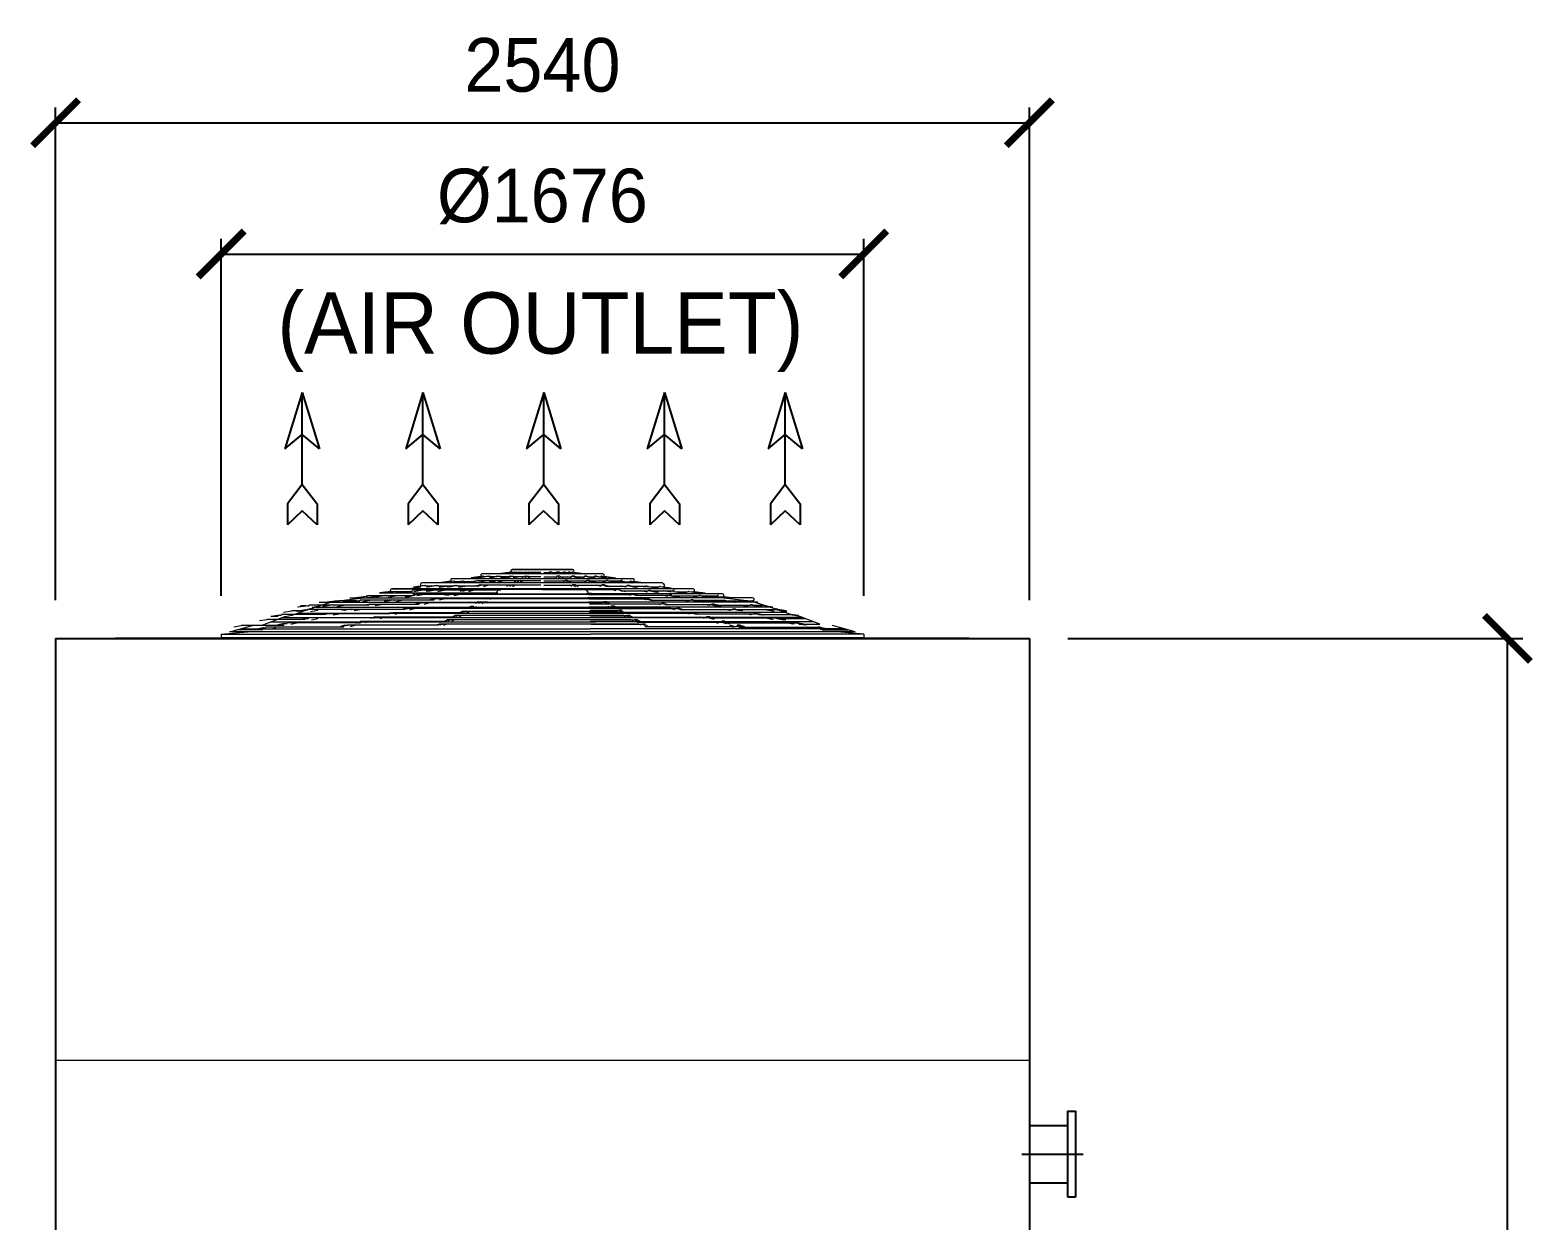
# Model space of a CAD drawing. Header units: millimetres. Extents: x 123960 to 162203, y 62385 to 83180.
# Drawn here: x 138809 to 142729, y 70321 to 73428 of the extents above; entities that cross this region are included whole.
import ezdxf
from ezdxf.enums import TextEntityAlignment as Align

# ---------------------------------------------------------------- set-up
doc = ezdxf.new("R2010")
doc.units = ezdxf.units.MM
doc.header["$LTSCALE"] = 30
doc.header["$MEASUREMENT"] = 0
doc.linetypes.add('CENTER', pattern=[2, 1.25, -0.25, 0.25, -0.25])
doc.layers.get('0').update_dxf_attribs({"linetype": 'CONTINUOUS'})
doc.layers.get('DEFPOINTS').update_dxf_attribs({"color": 143, "linetype": 'CONTINUOUS'})
for name, color, linetype in [('center', 1, 'CENTER'), ('냉각탑', 4, 'CONTINUOUS'), ('냉각탑_dim', 1, 'CONTINUOUS'), ('냉각탑_text', 3, 'CONTINUOUS')]:
    doc.layers.add(name, color=color, linetype=linetype)
doc.styles.add('HY울릉도L', font='')
doc.styles.add('돋움', font='')
doc.styles.get('HY울릉도L').set_extended_font_data('HY울릉도L')
doc.styles.get('돋움').set_extended_font_data('Dotum')
doc.dimstyles.new('성지DIM', dxfattribs={"dimtxt": 3.5, "dimasz": 3, "dimexe": 1, "dimexo": 2.5, "dimgap": 2, "dimtad": 1, "dimdec": 0, "dimzin": 3, "dimdsep": 46, "dimtxsty": 'HY울릉도L', "dimblk": 'ARCHTICK', "dimcen": -2, "dimclrd": 256, "dimclre": 256, "dimclrt": 7, "dimadec": 0, "dimazin": 0, "dimtfac": 1, "dimtdec": 0, "dimtofl": 0, "dimtmove": 0, "dimatfit": 3, "dimfxl": 0, "dimtolj": 1, "dimtzin": 0, "dimlwe": -1, "dimarcsym": 0})

# ---------------------------------------------------------------- blocks, each defined once
blk = doc.blocks.new('_ArchTick')
at = {"color": 0, "linetype": 'ByBlock', "const_width": 0.15}
blk.add_lwpolyline([(-0.5, -0.5), (0.5, 0.5)], dxfattribs=at)
blk = doc.blocks.new('*D36')
at = {"layer": 'DEFPOINTS', "color": 0, "transparency": 16777216}
for p in [(141415.4, 71840.8), (142662.5, 71840.8), (141370.4, 68260.8)]:
    blk.add_point(p, dxfattribs=at)
at = {"layer": '냉각탑_dim', "transparency": 16777216}
for p, q in [((141515.4, 71840.8), (142702.5, 71840.8)), ((141470.4, 68260.8), (142702.5, 68260.8))]:
    blk.add_line(p, q, dxfattribs=at)
at = {"layer": '냉각탑_dim', "lineweight": -2, "transparency": 16777216}
blk.add_line((142662.5, 68260.8), (142662.5, 71840.8), dxfattribs=at)
at = {"layer": '냉각탑_dim', "lineweight": -2, "transparency": 16777216, "xscale": 120, "yscale": 120, "zscale": 120}
for p, rotation in [((142662.5, 71840.8), 90), ((142662.5, 68260.8), 270)]:
    blk.add_blockref('_ArchTick', p, dxfattribs=dict(at, rotation=rotation))
at = {"layer": '냉각탑_dim', "color": 7, "transparency": 16777216, "insert": (142512.5, 70050.8), "char_height": 140, "attachment_point": 5, "rotation": 90, "style": 'HY울릉도L'}
blk.add_mtext('\\A1;3580', dxfattribs=at)
blk = doc.blocks.new('*D37')
at = {"layer": 'DEFPOINTS', "color": 0, "transparency": 16777216}
for p in [(141415.4, 73186.1), (138875.4, 71840.8), (141415.4, 71840.8)]:
    blk.add_point(p, dxfattribs=at)
at = {"layer": '냉각탑_dim', "transparency": 16777216}
for p, q in [((138875.4, 71940.8), (138875.4, 73226.1)), ((141415.4, 71940.8), (141415.4, 73226.1))]:
    blk.add_line(p, q, dxfattribs=at)
at = {"layer": '냉각탑_dim', "lineweight": -2, "transparency": 16777216}
blk.add_line((138875.4, 73186.1), (141415.4, 73186.1), dxfattribs=at)
at = {"layer": '냉각탑_dim', "lineweight": -2, "transparency": 16777216, "xscale": 120, "yscale": 120, "zscale": 120, "rotation": 180}
blk.add_blockref('_ArchTick', (138875.4, 73186.1), dxfattribs=at)
at = {"layer": '냉각탑_dim', "lineweight": -2, "transparency": 16777216, "xscale": 120, "yscale": 120, "zscale": 120}
blk.add_blockref('_ArchTick', (141415.4, 73186.1), dxfattribs=at)
at = {"layer": '냉각탑_dim', "color": 7, "transparency": 16777216, "insert": (140145.4, 73336.1), "char_height": 140, "attachment_point": 5, "style": 'HY울릉도L'}
blk.add_mtext('\\A1;2540', dxfattribs=at)
blk = doc.blocks.new('*D38')
at = {"layer": 'DEFPOINTS', "color": 0, "transparency": 16777216}
for p in [(140983.4, 72843.7), (139307.4, 71852.1), (140983.4, 71852.1)]:
    blk.add_point(p, dxfattribs=at)
at = {"layer": '냉각탑_dim', "transparency": 16777216}
for p, q in [((139307.4, 71952.1), (139307.4, 72883.7)), ((140983.4, 71952.1), (140983.4, 72883.7))]:
    blk.add_line(p, q, dxfattribs=at)
at = {"layer": '냉각탑_dim', "lineweight": -2, "transparency": 16777216}
blk.add_line((139307.4, 72843.7), (140983.4, 72843.7), dxfattribs=at)
at = {"layer": '냉각탑_dim', "lineweight": -2, "transparency": 16777216, "xscale": 120, "yscale": 120, "zscale": 120, "rotation": 180}
blk.add_blockref('_ArchTick', (139307.4, 72843.7), dxfattribs=at)
at = {"layer": '냉각탑_dim', "lineweight": -2, "transparency": 16777216, "xscale": 120, "yscale": 120, "zscale": 120}
blk.add_blockref('_ArchTick', (140983.4, 72843.7), dxfattribs=at)
at = {"layer": '냉각탑_dim', "color": 7, "transparency": 16777216, "insert": (140145.4, 72993.7), "char_height": 140, "attachment_point": 5, "style": 'HY울릉도L'}
blk.add_mtext('\\A1;Ø1676', dxfattribs=at)
blk = doc.blocks.new('화살표 IN OUT')
at = {"layer": '냉각탑_dim'}
for p, q in [((-163.5, 50), (-121.5, 0)), ((0, 0), (-163.5, 50)), ((-322.7, 43), (-383.9, 43)), ((-343.1, 0.5), (-383.9, 43)), ((-383.9, -43), (-343.1, 0.5)), ((-266.4, 0), (-322.7, 43)), ((-266.4, 0), (-322.7, -43)), ((-266.4, 0), (0, 0)), ((-163.5, -50), (-121.5, 0)), ((0, 0), (-163.5, -50)), ((-322.7, -43), (-383.9, -43))]:
    blk.add_line(p, q, dxfattribs=at)

msp = doc.modelspace()

# ---------------------------------------------------------------- linework, layer by layer
at = {"ltscale": 500}
for p, q in [((138875.4, 71840.8), (141415.4, 71840.8)), ((138875.4, 71840.8), (138875.4, 68260.8)), ((141258.8, 71840.8), (139032, 71840.8)), ((141415.4, 71840.8), (141415.4, 68260.8))]:
    msp.add_line(p, q, dxfattribs=at)
at = {"lineweight": 18, "ltscale": 500}
msp.add_line((138875.4, 70740.8), (141415.4, 70740.8), dxfattribs=at)
at = {"color": 3}
for p, q in [((141415.4, 70569.8), (141515.4, 70569.8)), ((141515.4, 70419.8), (141415.4, 70419.8)), ((141535.4, 70382.8), (141515.4, 70382.8))]:
    msp.add_line(p, q, dxfattribs=at)
msp.add_lwpolyline([(141515.4, 70382.8), (141515.4, 70607.3), (141535.4, 70607.3), (141535.4, 70382.8)], dxfattribs=at)
at = {"layer": 'center', "linetype": 'CENTER', "ltscale": 50}
msp.add_line((141555.4, 70494.8), (141395.4, 70494.8), dxfattribs=at)
at = {"layer": '냉각탑', "linetype": 'Continuous', "lineweight": 15}
for p, q in [((140302.6, 72009.6), (139988.2, 72009.6)), ((140063.9, 72014.1), (140031.7, 72009.6)), ((140065.7, 72014.1), (140034.5, 72009.6)), ((140067.7, 72014.1), (140036.6, 72009.6)), ((140072.9, 72014.1), (140044.9, 72009.6)), ((140076.8, 72014.1), (140048.9, 72009.6)), ((140085, 72014.1), (140062.2, 72009.6)), ((140063.9, 72014.1), (140064.1, 72013.9)), ((140224, 72020.6), (140066.8, 72020.6)), ((140066.8, 72020.6), (140224, 72020.6)), ((140090.6, 72014.1), (140067.8, 72009.6)), ((140101.3, 72014.1), (140085.1, 72009.6)), ((140108.1, 72014.1), (140091.9, 72009.6)), ((140096.3, 72012.7), (140092.7, 72012.7)), ((140093.4, 72011.9), (140093.3, 72012.7)), ((140107.9, 72009.6), (140110.3, 72010.2)), ((140118, 72012.7), (140109.6, 72012.7)), ((140110.3, 72010.2), (140110, 72012.7)), ((140120.5, 72014.1), (140112.2, 72009.6)), ((140128.1, 72014.1), (140119.8, 72009.6)), ((140120.5, 72014.1), (140128.1, 72014.1)), ((140128, 72009.6), (140129.3, 72010.2)), ((140141.5, 72012.7), (140128.9, 72012.7)), ((140129.3, 72010.2), (140129.1, 72012.7)), ((140149.3, 72012.7), (140161.9, 72012.7)), ((140161.6, 72010.2), (140161.7, 72012.7)), ((140162.8, 72009.6), (140161.6, 72010.2)), ((140162.7, 72014.1), (140171.1, 72009.6)), ((140170.3, 72014.1), (140162.7, 72014.1)), ((140170.3, 72014.1), (140178.6, 72009.6)), ((140172.9, 72012.7), (140181.2, 72012.7)), ((140180.5, 72010.2), (140180.8, 72012.7)), ((140182.9, 72009.6), (140180.5, 72010.2)), ((140182.8, 72014.1), (140198.9, 72009.6)), ((140189.6, 72014.1), (140205.7, 72009.6)), ((140194.5, 72012.7), (140198.1, 72012.7)), ((140197.4, 72011.9), (140197.5, 72012.7)), ((140200.3, 72014.1), (140223.1, 72009.6)), ((140205.8, 72014.1), (140228.6, 72009.6)), ((140214, 72014.1), (140242, 72009.6)), ((140218, 72014.1), (140245.9, 72009.6)), ((140223.1, 72014.1), (140254.3, 72009.6)), ((140225.1, 72014.1), (140256.3, 72009.6)), ((140226.9, 72014.1), (140226.7, 72013.9)), ((140226.9, 72014.1), (140259.2, 72009.6)), ((140260.1, 71970.5), (139752.5, 71970.5)), ((139752.5, 71970.5), (140030.7, 71970.5)), ((139828.4, 71974.7), (139798.5, 71970.5)), ((139838.2, 71978.7), (139809.3, 71974.5)), ((139840.2, 71978.7), (139811.3, 71974.5)), ((140459.8, 71985.5), (139831.1, 71985.5)), ((139838.2, 71978.7), (139840.2, 71978.7)), ((139863, 71967.6), (139842.3, 71963.4)), ((139862.4, 71977.6), (139842.8, 71977.6)), ((139868.9, 71978.7), (139843, 71974.5)), ((139872.8, 71978.7), (139846.9, 71974.5)), ((139868.5, 71967.6), (139847.9, 71963.4)), ((139868.9, 71978.7), (139872.8, 71978.7)), ((139913.1, 71977.6), (139875.2, 71977.6)), ((139906.9, 71989.8), (139876.2, 71985.5)), ((139876.3, 71974.5), (139895.5, 71977.6)), ((139914, 71989.8), (139884.4, 71985.5)), ((139916, 71989.8), (139886.4, 71985.5)), ((139918.5, 71978.7), (139897.3, 71974.5)), ((139924, 71978.7), (139902.9, 71974.5)), ((140381.2, 71996.5), (139909.7, 71996.5)), ((139936.9, 71989.8), (139910.3, 71985.5)), ((139914, 71989.8), (139916, 71989.8)), ((139940.8, 71989.8), (139914.2, 71985.5)), ((139929.7, 71988.7), (139918.7, 71988.7)), ((139979.7, 71977.6), (139925.9, 71977.6)), ((139926.9, 71974.5), (139942.6, 71977.6)), ((139944.3, 71967.6), (139929.7, 71963.4)), ((139951.1, 71967.6), (139936.5, 71963.4)), ((139936.9, 71989.8), (139940.8, 71989.8)), ((139943.1, 71985.5), (139962.3, 71988.7)), ((139968.1, 71988.7), (139943.2, 71988.7)), ((139944.3, 71967.6), (139951.1, 71967.6)), ((139974, 71989.8), (139952.3, 71985.5)), ((139985.4, 72001), (139953.9, 71996.5)), ((139979.5, 71991.8), (139957.8, 71987.5)), ((139989.8, 72003), (139959.4, 71998.5)), ((139991.8, 72003), (139961.5, 71998.5)), ((139983.5, 71980.7), (139968.5, 71976.5)), ((139974, 71991.8), (139979.5, 71991.8)), ((139990.3, 71980.7), (139975.3, 71976.5)), ((140004.9, 72003), (139977.6, 71998.5)), ((139981.4, 71987.5), (139997, 71990.7)), ((140018.6, 71990.7), (139981.5, 71990.7)), ((140008.8, 72003), (139981.6, 71998.5)), ((139983.5, 71980.7), (139990.3, 71980.7)), ((139985.4, 72003), (139986.1, 72002.4)), ((139989.8, 72003), (139991.8, 72003)), ((140057.6, 71979.6), (139991.7, 71979.6)), ((139992.3, 71976.5), (140003.4, 71979.6)), ((139997, 72001.7), (139994.7, 72001.7)), ((140004.9, 72003), (140008.8, 72003)), ((140029.5, 72003), (140007.2, 71998.5)), ((140022.7, 71991.8), (140007.4, 71987.5)), ((140023.1, 72001.7), (140011.3, 72001.7)), ((140035, 72003), (140012.8, 71998.5)), ((140029.5, 71991.8), (140014.2, 71987.5)), ((140022.7, 71991.8), (140029.5, 71991.8)), ((140029.5, 72003), (140035, 72003)), ((140030.8, 71987.5), (140041.9, 71990.7)), ((140077.7, 71990.7), (140031, 71990.7)), ((140035.8, 71998.5), (140051.5, 72001.7)), ((140057.5, 72001.7), (140037.1, 72001.7)), ((140145.4, 71968.7), (140037.9, 71968.7)), ((140062, 72003), (140046.3, 71998.5)), ((140059.6, 71980.7), (140051.8, 71976.5)), ((140068.8, 72003), (140053.1, 71998.5)), ((140067.2, 71980.7), (140059.4, 71976.5)), ((140059.6, 71980.7), (140067.2, 71980.7)), ((140062, 72003), (140068.8, 72003)), ((140141.5, 71979.6), (140067.9, 71979.6)), ((140068.2, 71976.5), (140073.9, 71979.6)), ((140069.4, 71998.5), (140080.5, 72001.7)), ((140097.8, 72001.7), (140070.3, 72001.7)), ((140079.9, 71991.8), (140071.9, 71987.5)), ((140087.5, 71991.8), (140079.5, 71987.5)), ((140079.9, 71991.8), (140087.5, 71991.8)), ((140088.1, 71987.5), (140093.9, 71990.7)), ((140141.5, 71990.7), (140088.2, 71990.7)), ((140100.2, 72003), (140092.1, 71998.5)), ((140107.8, 72003), (140099.6, 71998.5)), ((140100.2, 72003), (140107.8, 72003)), ((140108.1, 71998.5), (140113.8, 72001.7)), ((140141.5, 72001.7), (140108.5, 72001.7)), ((140145.4, 71968.7), (140252.9, 71968.7)), ((140149.3, 72001.7), (140182.3, 72001.7)), ((140149.3, 71990.7), (140202.6, 71990.7)), ((140149.3, 71979.6), (140223, 71979.6)), ((140182.7, 71998.5), (140177, 72001.7)), ((140183, 72003), (140191.2, 71998.5)), ((140190.6, 72003), (140183, 72003)), ((140190.6, 72003), (140198.8, 71998.5)), ((140193, 72001.7), (140220.6, 72001.7)), ((140202.7, 71987.5), (140196.9, 71990.7)), ((140203.4, 71991.8), (140211.3, 71987.5)), ((140210.9, 71991.8), (140203.4, 71991.8)), ((140221.4, 71998.5), (140210.4, 72001.7)), ((140210.9, 71991.8), (140218.9, 71987.5)), ((140213.1, 71990.7), (140259.9, 71990.7)), ((140222.6, 71976.5), (140216.9, 71979.6)), ((140222, 72003), (140237.7, 71998.5)), ((140228.8, 72003), (140222, 72003)), ((140223.7, 71980.7), (140231.4, 71976.5)), ((140231.3, 71980.7), (140223.7, 71980.7)), ((140228.8, 72003), (140244.5, 71998.5)), ((140231.3, 71980.7), (140239, 71976.5)), ((140233.2, 71979.6), (140299.2, 71979.6)), ((140233.4, 72001.7), (140253.7, 72001.7)), ((140255, 71998.5), (140239.3, 72001.7)), ((140260, 71987.5), (140248.9, 71990.7)), ((140254.3, 71968.6), (140338.5, 71968.6)), ((140255.8, 72003), (140278, 71998.5)), ((140261.3, 72003), (140255.8, 72003)), ((140538.3, 71970.5), (140260.1, 71970.5)), ((140261.3, 72003), (140283.6, 71998.5)), ((140261.3, 71991.8), (140276.6, 71987.5)), ((140268.1, 71991.8), (140261.3, 71991.8)), ((140267.8, 72001.7), (140279.5, 72001.7)), ((140268.1, 71991.8), (140283.4, 71987.5)), ((140272.2, 71990.7), (140309.3, 71990.7)), ((140282, 72003), (140309.3, 71998.5)), ((140286, 72003), (140282, 72003)), ((140286, 72003), (140313.2, 71998.5)), ((140298.5, 71976.5), (140287.4, 71979.6)), ((140293.8, 72001.7), (140296.2, 72001.7)), ((140309.5, 71987.5), (140293.8, 71990.7)), ((140299, 72003), (140329.3, 71998.5)), ((140301, 72003), (140299, 72003)), ((140300.5, 71980.7), (140315.5, 71976.5)), ((140307.3, 71980.7), (140300.5, 71980.7)), ((140301, 72003), (140331.4, 71998.5)), ((140305.4, 72003), (140304.8, 72002.4)), ((140305.4, 72003), (140336.9, 71998.5)), ((140307.3, 71980.7), (140322.3, 71976.5)), ((140311.1, 71977.6), (140364.9, 71977.6)), ((140311.3, 71991.8), (140333, 71987.5)), ((140316.9, 71991.8), (140311.3, 71991.8)), ((140316.9, 71991.8), (140338.5, 71987.5)), ((140322.7, 71990.7), (140347.6, 71990.7)), ((140337, 71965.4), (140325.9, 71968.6)), ((140347.8, 71987.5), (140328.6, 71990.7)), ((140339.8, 71969.6), (140354.3, 71965.4)), ((140346.6, 71969.6), (140339.8, 71969.6)), ((140346.6, 71967.6), (140361.1, 71963.4)), ((140363.9, 71974.5), (140348.3, 71977.6)), ((140353.9, 71991.8), (140350, 71991.8)), ((140350, 71989.8), (140376.6, 71985.5)), ((140353.9, 71989.8), (140380.5, 71985.5)), ((140361.1, 71988.7), (140372.1, 71988.7)), ((140366.8, 71978.7), (140388, 71974.5)), ((140372.4, 71978.7), (140393.5, 71974.5)), ((140374.8, 71989.8), (140404.4, 71985.5)), ((140376.8, 71989.8), (140374.8, 71989.8)), ((140376.8, 71989.8), (140406.5, 71985.5)), ((140377.7, 71977.6), (140415.7, 71977.6)), ((140383.9, 71989.8), (140414.6, 71985.5)), ((140414.5, 71974.5), (140395.3, 71977.6)), ((140418, 71976.7), (140443.9, 71972.5)), ((140421.9, 71976.7), (140418, 71976.7)), ((140421.9, 71976.7), (140447.8, 71972.5)), ((140428.5, 71975.6), (140448, 71975.6)), ((140450.6, 71976.7), (140479.5, 71972.5)), ((140452.6, 71976.7), (140450.6, 71976.7)), ((140452.6, 71976.7), (140481.5, 71972.5)), ((140462.4, 71974.7), (140492.3, 71970.5)), ((139532.9, 71916.5), (139593.4, 71935.4)), ((139563.3, 71935.4), (140306.7, 71935.4)), ((139595.1, 71928.2), (139571.7, 71924.3)), ((139599, 71928.2), (139575.7, 71924.3)), ((139610.8, 71939.3), (139584, 71935.4)), ((139612.8, 71939.3), (139586.1, 71935.4)), ((139597.4, 71937.3), (139695.3, 71948.4)), ((139610.8, 71939.3), (139612.8, 71939.3)), ((139660.4, 71938.5), (139615.1, 71938.5)), ((139620.8, 71935.4), (139642.2, 71938.5)), ((139665, 71939.3), (139641, 71935.4)), ((139643, 71946.4), (140277, 71946.4)), ((139669, 71939.3), (139645, 71935.4)), ((139686.6, 71950.4), (139659.1, 71946.4)), ((139688.6, 71950.4), (139661.1, 71946.4)), ((139665, 71939.3), (139669, 71939.3)), ((139748.2, 71940.5), (139671, 71940.5)), ((139676.1, 71937.4), (139695.3, 71940.5)), ((139696.6, 71930.2), (139677.5, 71926.3)), ((139702.1, 71930.2), (139683, 71926.3)), ((139686.6, 71952.4), (139688.6, 71952.4)), ((139727.7, 71951.6), (139691, 71951.6)), ((139695.3, 71948.4), (139716.7, 71951.6)), ((139824.3, 71929.5), (139703.6, 71929.5)), ((139733, 71952.4), (139708.4, 71948.4)), ((139708.9, 71926.3), (139724.6, 71929.5)), ((139736.9, 71952.4), (139712.3, 71948.4)), ((139749.9, 71963.6), (139720.7, 71959.4)), ((139720.7, 71959.4), (140029.3, 71959.4)), ((139752, 71941.3), (139732.4, 71937.4)), ((139733, 71952.4), (139736.9, 71952.4)), ((139762.4, 71963.6), (139734.2, 71959.4)), ((139764.4, 71963.6), (139736.2, 71959.4)), ((139757.6, 71941.3), (139738, 71937.4)), ((139803.2, 71951.6), (139739, 71951.6)), ((139742.9, 71948.4), (139762.1, 71951.6)), ((139755.8, 71962.6), (139752.5, 71962.6)), ((139863.1, 71940.5), (139759.2, 71940.5)), ((139762.4, 71963.6), (139764.4, 71963.6)), ((139763.4, 71937.4), (139779.1, 71940.5)), ((139795, 71962.6), (139766.9, 71962.6)), ((139769.7, 71959.4), (139791.1, 71962.6)), ((139800.9, 71963.6), (139775.7, 71959.4)), ((139804.9, 71963.6), (139779.6, 71959.4)), ((139807.5, 71952.4), (139787.4, 71948.4)), ((139813, 71952.4), (139792.9, 71948.4)), ((139800.9, 71963.6), (139804.9, 71963.6)), ((139858.2, 71966.6), (139807.1, 71966.6)), ((139809.6, 71963.4), (139828.8, 71966.6)), ((139826.6, 71934.2), (139813.1, 71930.3)), ((139902, 71955.6), (139814.8, 71955.6)), ((139817.9, 71952.4), (139833.6, 71955.6)), ((139833.4, 71934.2), (139819.9, 71930.3)), ((139826.6, 71934.2), (139833.4, 71934.2)), ((140300.3, 71933.5), (139834.5, 71933.5)), ((139838.2, 71930.3), (139849.3, 71933.5)), ((139865.8, 71945.3), (139851.9, 71941.4)), ((139872.6, 71945.3), (139858.7, 71941.4)), ((139865.8, 71945.3), (139872.6, 71945.3)), ((139940.9, 71966.6), (139870.4, 71966.6)), ((139872.4, 71963.4), (139888.1, 71966.6)), ((140280.3, 71944.5), (139873.8, 71944.5)), ((139876.7, 71941.4), (139887.8, 71944.5)), ((139905, 71956.4), (139890.8, 71952.4)), ((139911.8, 71956.4), (139897.6, 71952.4)), ((139905, 71956.4), (139911.8, 71956.4)), ((140270.2, 71955.6), (139913.1, 71955.6)), ((139915.3, 71952.4), (139926.4, 71955.6)), ((140036.5, 71966.6), (139952.4, 71966.6)), ((139953.8, 71963.4), (139964.9, 71966.6)), ((139977.6, 71936), (139971, 71932.3)), ((139977.6, 71936), (139985.2, 71936)), ((139985.2, 71936), (139978.6, 71932.3)), ((140004, 71935.5), (139986.5, 71935.5)), ((139988.4, 71932.3), (139994.2, 71935.5)), ((139997.6, 71947), (139990.9, 71943.4)), ((139997.6, 71947), (140005.2, 71947)), ((140005.2, 71947), (139998.5, 71943.4)), ((140008.4, 71943.4), (140014.1, 71946.5)), ((140017.5, 71958), (140010.9, 71954.4)), ((140017.5, 71958), (140025, 71958)), ((140027.7, 71959.4), (140018.5, 71954.4)), ((140266, 71956.7), (140022.7, 71956.7)), ((140022.7, 71956.7), (140266, 71956.7)), ((140614.9, 71957.4), (140259.6, 71957.4)), ((140693.5, 71946.4), (140264.2, 71946.4)), ((140706.8, 71935.4), (140265.1, 71935.4)), ((140265.8, 71958), (140272.3, 71954.4)), ((140273.3, 71958), (140265.8, 71958)), ((140265.9, 71955.6), (140377.8, 71955.6)), ((140266.9, 71944.5), (140417.1, 71944.5)), ((140267.8, 71931.5), (140456.3, 71931.5)), ((140273.3, 71958), (140279.9, 71954.4)), ((140282.4, 71943.4), (140276.7, 71946.5)), ((140285.7, 71947), (140292.3, 71943.4)), ((140293.2, 71947), (140285.7, 71947)), ((140286.8, 71935.5), (140304.3, 71935.5)), ((140293.2, 71947), (140299.9, 71943.4)), ((140302.4, 71932.3), (140296.7, 71935.5)), ((140305.6, 71936), (140312.2, 71932.3)), ((140313.2, 71936), (140305.6, 71936)), ((140313.2, 71936), (140319.8, 71932.3)), ((140350, 71964.6), (140420.5, 71964.6)), ((140375.5, 71952.4), (140364.5, 71955.6)), ((140379, 71956.4), (140393.2, 71952.4)), ((140385.8, 71956.4), (140379, 71956.4)), ((140385.8, 71956.4), (140400, 71952.4)), ((140388.8, 71953.6), (140476, 71953.6)), ((140418.4, 71961.4), (140402.7, 71964.6)), ((140414.1, 71941.4), (140403, 71944.5)), ((140418.2, 71943.3), (140432.1, 71939.4)), ((140425, 71943.3), (140418.2, 71943.3)), ((140422.3, 71965.6), (140442.9, 71961.4)), ((140425, 71943.3), (140438.9, 71939.4)), ((140427.7, 71940.5), (140531.6, 71940.5)), ((140427.8, 71965.6), (140448.5, 71961.4)), ((140432.7, 71964.6), (140483.7, 71964.6)), ((140452.6, 71928.3), (140441.5, 71931.5)), ((140472.9, 71950.4), (140457.2, 71953.6)), ((140457.4, 71932.2), (140470.9, 71928.3)), ((140464.2, 71932.2), (140457.4, 71932.2)), ((140481.2, 71961.4), (140462, 71964.6)), ((140464.2, 71932.2), (140477.7, 71928.3)), ((140464.6, 71929.5), (140585.2, 71929.5)), ((140477.8, 71952.4), (140497.9, 71948.4)), ((140483.3, 71952.4), (140503.4, 71948.4)), ((140489.9, 71965.6), (140485.9, 71965.6)), ((140485.9, 71963.6), (140511.2, 71959.4)), ((140487.6, 71951.6), (140551.8, 71951.6)), ((140489.9, 71963.6), (140515.1, 71959.4)), ((140495.8, 71962.6), (140523.9, 71962.6)), ((140521.1, 71959.4), (140499.7, 71962.6)), ((140527.4, 71937.4), (140511.7, 71940.5)), ((140527.4, 71937.4), (140511.7, 71940.5)), ((140528.4, 71963.6), (140526.4, 71963.6)), ((140526.4, 71963.6), (140554.6, 71959.4)), ((140528.4, 71963.6), (140526.4, 71963.6)), ((140526.4, 71963.6), (140554.6, 71959.4)), ((140528.4, 71963.6), (140556.6, 71959.4)), ((140528.4, 71963.6), (140556.6, 71959.4)), ((140548, 71948.4), (140528.8, 71951.6)), ((140548, 71948.4), (140528.8, 71951.6)), ((140533.2, 71941.3), (140552.8, 71937.4)), ((140533.2, 71941.3), (140552.8, 71937.4)), ((140535, 71962.6), (140538.3, 71962.6)), ((140535, 71962.6), (140538.3, 71962.6)), ((140538.8, 71941.3), (140558.4, 71937.4)), ((140538.8, 71941.3), (140558.4, 71937.4)), ((140540.6, 71938.5), (140617.8, 71938.5)), ((140540.9, 71963.6), (140570.1, 71959.4)), ((140540.9, 71963.6), (140570.1, 71959.4)), ((140542.6, 71940.5), (140619.8, 71940.5)), ((140553.9, 71952.4), (140578.5, 71948.4)), ((140557.8, 71952.4), (140553.9, 71952.4)), ((140553.9, 71952.4), (140578.5, 71948.4)), ((140557.8, 71952.4), (140553.9, 71952.4)), ((140555.8, 71952.4), (140580.5, 71948.4)), ((140557.8, 71952.4), (140582.5, 71948.4)), ((140561.1, 71949.6), (140597.8, 71949.6)), ((140563.1, 71951.6), (140599.8, 71951.6)), ((140579.9, 71926.3), (140564.2, 71929.5)), ((140581.9, 71926.3), (140566.2, 71929.5)), ((140593.6, 71946.4), (140572.1, 71949.6)), ((140595.6, 71948.4), (140574.1, 71951.6)), ((140586.7, 71928.2), (140605.8, 71924.3)), ((140588.7, 71930.2), (140607.8, 71926.3)), ((140592.3, 71928.2), (140611.4, 71924.3)), ((140612.7, 71935.4), (140593.5, 71938.5)), ((140594.3, 71930.2), (140613.4, 71926.3)), ((140614.7, 71937.4), (140595.5, 71940.5)), ((140693.4, 71937.3), (140595.6, 71948.4)), ((140602.2, 71950.4), (140600.2, 71950.4)), ((140600.2, 71950.4), (140627.7, 71946.4)), ((140604.2, 71952.4), (140602.2, 71952.4)), ((140602.2, 71950.4), (140629.7, 71946.4)), ((140602.2, 71950.4), (140629.7, 71946.4)), ((140604.2, 71950.4), (140631.7, 71946.4)), ((140608.1, 71949.6), (140614.9, 71949.6)), ((140617.4, 71950.4), (140645.8, 71946.4)), ((140619.8, 71939.3), (140643.9, 71935.4)), ((140623.8, 71939.3), (140619.8, 71939.3)), ((140621.8, 71939.3), (140645.9, 71935.4)), ((140625.8, 71939.3), (140621.8, 71939.3)), ((140623.8, 71939.3), (140647.8, 71935.4)), ((140625.8, 71939.3), (140649.8, 71935.4)), ((140628.4, 71938.5), (140673.7, 71938.5)), ((140630.4, 71938.5), (140675.7, 71938.5)), ((140668, 71935.4), (140646.6, 71938.5)), ((140670, 71935.4), (140648.6, 71938.5)), ((140678, 71939.3), (140676, 71939.3)), ((140676, 71939.3), (140702.8, 71935.4)), ((140678, 71939.3), (140704.8, 71935.4)), ((140680, 71939.3), (140678, 71939.3)), ((140678, 71939.3), (140704.8, 71935.4)), ((140680, 71939.3), (140706.8, 71935.4)), ((140683.2, 71938.5), (140693.5, 71938.5)), ((140687.8, 71928.2), (140711.2, 71924.3)), ((140691.7, 71928.2), (140715.1, 71924.3)), ((140691.8, 71928.2), (140715.2, 71924.3)), ((140695.7, 71928.2), (140719.1, 71924.3)), ((140695.8, 71939.3), (140695.8, 71939.3)), ((140758, 71916.5), (140697.4, 71935.4)), ((139407.2, 71887.2), (139426.4, 71890.4)), ((139411.9, 71874.4), (139473.9, 71898.3)), ((139526.4, 71890.4), (139426.4, 71890.4)), ((139459.3, 71901.9), (139437.1, 71898.3)), ((139456.5, 71898.4), (139438.2, 71898.4)), ((139463.2, 71901.9), (139441, 71898.3)), ((139459.3, 71901.9), (139463.2, 71901.9)), ((139581.3, 71903.4), (139464.8, 71903.4)), ((139466.1, 71895.3), (140578.4, 71895.3)), ((139470, 71909.3), (139491.4, 71912.5)), ((139473.9, 71898.3), (139493.1, 71901.4)), ((139523.8, 71912.5), (139491.4, 71912.5)), ((139493.1, 71901.4), (139532.9, 71916.5)), ((139527.2, 71915), (139504.4, 71911.3)), ((139506, 71906.3), (140548.3, 71906.3)), ((139533, 71926.2), (139506.9, 71922.3)), ((139531.1, 71915), (139508.3, 71911.3)), ((139535.1, 71926.2), (139509, 71922.3)), ((139528.2, 71892.8), (139510.6, 71889.2)), ((139528.6, 71925.5), (139514.7, 71925.5)), ((139533.8, 71892.8), (139516.1, 71889.2)), ((139527.2, 71915), (139531.1, 71915)), ((139636.3, 71916.5), (139532.9, 71916.5)), ((139533, 71926.2), (139535.1, 71926.2)), ((139705.7, 71894.4), (139534.9, 71894.4)), ((139591.1, 71927.5), (139537.2, 71927.5)), ((139540.7, 71911.3), (139559.9, 71914.5)), ((139543.5, 71889.2), (139559.2, 71892.4)), ((139544.4, 71922.3), (139565.8, 71925.5)), ((139544.4, 71922.3), (140330.3, 71922.3)), ((139583.6, 71905.9), (139565.5, 71902.3)), ((139589.2, 71905.9), (139571.1, 71902.3)), ((139746.5, 71905.4), (139592.5, 71905.4)), ((139600, 71902.3), (139615.6, 71905.4)), ((139693.3, 71927.5), (139602.9, 71927.5)), ((139609.4, 71924.3), (139628.6, 71927.5)), ((139641.1, 71917), (139622.5, 71913.3)), ((139646.6, 71917), (139628, 71913.3)), ((139785.4, 71916.5), (139648.1, 71916.5)), ((139654.5, 71913.3), (139670.1, 71916.5)), ((139709, 71896.8), (139696.5, 71893.2)), ((139715.8, 71896.8), (139703.3, 71893.2)), ((139709, 71896.8), (139715.8, 71896.8)), ((139916.8, 71896.4), (139716.6, 71896.4)), ((139722.6, 71893.2), (139733.7, 71896.4)), ((139748.2, 71907.9), (139735.3, 71904.3)), ((139755, 71907.9), (139742.2, 71904.3)), ((139748.2, 71907.9), (139755, 71907.9)), ((139936.9, 71907.4), (139755.9, 71907.4)), ((139761.2, 71904.3), (139772.2, 71907.4)), ((139787.4, 71919), (139774.2, 71915.3)), ((139794.2, 71919), (139781, 71915.3)), ((139787.4, 71919), (139794.2, 71919)), ((140480, 71918.5), (139792.2, 71918.5)), ((139799.7, 71915.3), (139810.8, 71918.5)), ((139897.2, 71889.6), (139890.9, 71886.2)), ((140376.4, 71889.4), (139896.7, 71889.4)), ((139897.2, 71889.6), (139904.8, 71889.6)), ((139904.8, 71889.6), (139898.5, 71886.2)), ((139908.7, 71886.2), (139914.4, 71889.4)), ((139917.5, 71900.8), (139911, 71897.2)), ((140356.5, 71900.4), (139916.8, 71900.4)), ((139917.5, 71900.8), (139925, 71900.8)), ((139925, 71900.8), (139918.6, 71897.2)), ((139928.6, 71897.2), (139934.3, 71900.4)), ((139937.7, 71911.9), (139931.1, 71908.3)), ((140340.2, 71911.4), (139936.9, 71911.4)), ((139937.7, 71911.9), (139945.3, 71911.9)), ((139945.3, 71911.9), (139938.7, 71908.3)), ((139948.5, 71908.3), (139954.3, 71911.4)), ((139957.7, 71922.9), (139951.1, 71919.3)), ((139957.7, 71924.9), (139965.3, 71924.9)), ((139965.3, 71924.9), (139958.6, 71921.3)), ((139968.5, 71921.3), (139974.2, 71924.5)), ((140746.4, 71922.3), (140266.1, 71922.3)), ((140779.6, 71908.3), (140267.1, 71908.3)), ((140824.7, 71895.3), (140268, 71895.3)), ((140268.8, 71918.5), (140495.6, 71918.5)), ((140269.8, 71913.4), (140345, 71913.4)), ((140270.7, 71900.4), (140365.3, 71900.4)), ((140271.7, 71889.4), (140385.7, 71889.4)), ((140322.3, 71921.3), (140316.6, 71924.5)), ((140325.5, 71924.9), (140332.2, 71921.3)), ((140333.1, 71924.9), (140325.5, 71924.9)), ((140333.1, 71924.9), (140339.8, 71921.3)), ((140342.3, 71910.3), (140336.5, 71913.4)), ((140345.5, 71913.9), (140352.1, 71910.3)), ((140353.1, 71913.9), (140345.5, 71913.9)), ((140353.1, 71911.9), (140359.7, 71908.3)), ((140353.9, 71907.4), (140534.9, 71907.4)), ((140362.2, 71897.2), (140356.5, 71900.4)), ((140365.8, 71900.8), (140372.2, 71897.2)), ((140373.4, 71900.8), (140365.8, 71900.8)), ((140373.4, 71900.8), (140379.8, 71897.2)), ((140374, 71896.4), (140574.2, 71896.4)), ((140382.2, 71886.2), (140376.4, 71889.4)), ((140386.1, 71889.6), (140392.4, 71886.2)), ((140393.7, 71889.6), (140386.1, 71889.6)), ((140393.7, 71889.6), (140399.9, 71886.2)), ((140491.1, 71915.3), (140480, 71918.5)), ((140496.6, 71919), (140509.8, 71915.3)), ((140503.5, 71919), (140496.6, 71919)), ((140503.4, 71916.5), (140640.7, 71916.5)), ((140503.5, 71919), (140516.6, 71915.3)), ((140503.5, 71919), (140516.6, 71915.3)), ((140505.4, 71916.5), (140642.7, 71916.5)), ((140529.7, 71904.3), (140518.6, 71907.4)), ((140529.7, 71904.3), (140518.6, 71907.4)), ((140535.9, 71907.9), (140548.7, 71904.3)), ((140542.7, 71907.9), (140535.9, 71907.9)), ((140535.9, 71907.9), (140548.7, 71904.3)), ((140542.7, 71907.9), (140535.9, 71907.9)), ((140542.3, 71905.4), (140696.3, 71905.4)), ((140542.7, 71907.9), (140555.5, 71904.3)), ((140542.7, 71907.9), (140555.5, 71904.3)), ((140544.3, 71905.4), (140698.3, 71905.4)), ((140568.2, 71893.2), (140557.1, 71896.4)), ((140568.2, 71893.2), (140557.1, 71896.4)), ((140573.1, 71896.8), (140585.5, 71893.2)), ((140579.9, 71896.8), (140573.1, 71896.8)), ((140575.1, 71896.8), (140587.5, 71893.2)), ((140581.9, 71896.8), (140575.1, 71896.8)), ((140579.9, 71894.8), (140592.3, 71891.2)), ((140581.2, 71894.4), (140751.9, 71894.4)), ((140581.9, 71896.8), (140594.3, 71893.2)), ((140585.2, 71894.4), (140755.9, 71894.4)), ((140595.5, 71927.5), (140685.9, 71927.5)), ((140597.5, 71927.5), (140687.9, 71927.5)), ((140634.4, 71913.3), (140618.7, 71916.5)), ((140636.4, 71913.3), (140620.7, 71916.5)), ((140642.2, 71917), (140660.8, 71913.3)), ((140644.2, 71917), (140662.8, 71913.3)), ((140647.7, 71917), (140666.3, 71913.3)), ((140649.7, 71917), (140668.3, 71913.3)), ((140650.5, 71916.5), (140754, 71916.5)), ((140654.5, 71916.5), (140758, 71916.5)), ((140679.4, 71924.3), (140660.2, 71927.5)), ((140681.4, 71924.3), (140662.2, 71927.5)), ((140688.9, 71902.3), (140673.2, 71905.4)), ((140690.9, 71902.3), (140675.2, 71905.4)), ((140695.7, 71927.5), (140722.6, 71927.5)), ((140697.6, 71905.9), (140715.7, 71902.3)), ((140699.7, 71927.5), (140722.6, 71927.5)), ((140701.6, 71905.9), (140719.7, 71902.3)), ((140703.2, 71905.9), (140721.3, 71902.3)), ((140707.2, 71905.9), (140725.3, 71902.3)), ((140709.5, 71903.4), (140793.7, 71903.4)), ((140724, 71927), (140721, 71927.5)), ((140746.4, 71922.3), (140725, 71925.5)), ((140746.1, 71913.3), (140726.9, 71916.5)), ((140743.3, 71891.2), (140727.7, 71894.4)), ((140750.1, 71911.3), (140730.9, 71914.5)), ((140747.3, 71889.2), (140731.7, 71892.4)), ((140753.1, 71894.8), (140770.7, 71891.2)), ((140759.6, 71917), (140755.7, 71917)), ((140755.7, 71917), (140778.5, 71913.3)), ((140757.1, 71892.8), (140774.7, 71889.2)), ((140797.7, 71901.4), (140758, 71916.5)), ((140758.6, 71894.8), (140776.3, 71891.2)), ((140759.6, 71917), (140782.4, 71913.3)), ((140763.6, 71915), (140759.7, 71915)), ((140759.7, 71915), (140782.5, 71911.3)), ((140760.4, 71892.4), (140832.1, 71892.4)), ((140762.6, 71892.8), (140780.3, 71889.2)), ((140763, 71914.5), (140775.2, 71914.5)), ((140763.6, 71915), (140779.2, 71912.5)), ((140767, 71912.5), (140779.2, 71912.5)), ((140812.9, 71900.3), (140793.7, 71903.4)), ((140816.9, 71898.3), (140797.7, 71901.4)), ((140868.6, 71878.4), (140816.9, 71898.3)), ((139307.4, 71852.1), (139376.5, 71858.2)), ((139307.4, 71852.1), (140015.9, 71852.1)), ((139307.4, 71852.1), (139307.4, 71840.8)), ((139330, 71858.2), (139389.1, 71874.4)), ((140016.3, 71858.2), (139330, 71858.2)), ((139340.5, 71871.2), (139359.7, 71874.4)), ((139416, 71863.2), (139348.3, 71863.2)), ((139359.1, 71866.2), (140016.9, 71866.2)), ((139471.4, 71874.4), (139359.7, 71874.4)), ((139416.9, 71868.4), (139400.2, 71865.1)), ((139422.5, 71868.4), (139405.7, 71865.1)), ((139627.5, 71870.2), (139423.3, 71870.2)), ((139434, 71865.1), (139449.7, 71868.2)), ((139437.5, 71884.2), (140017.8, 71884.2)), ((139472.8, 71879.6), (139455.6, 71876.2)), ((139478.3, 71879.6), (139461.2, 71876.2)), ((139666.8, 71881.4), (139479.4, 71881.4)), ((139489, 71878.2), (139504.7, 71881.4)), ((139630.1, 71875.2), (139618.3, 71871.8)), ((139636.9, 71875.2), (139625.1, 71871.8)), ((139630.1, 71875.2), (139636.9, 71875.2)), ((139876.1, 71875), (139637.5, 71875)), ((139645.1, 71871.8), (139656.2, 71875)), ((139669.8, 71883.6), (139657.6, 71880.2)), ((139676.6, 71883.6), (139664.4, 71880.2)), ((139669.8, 71885.6), (139676.6, 71885.6)), ((139896.7, 71885.4), (139677.3, 71885.4)), ((139684.1, 71882.2), (139695.2, 71885.4)), ((139876.4, 71878.4), (139870.3, 71875.1)), ((140396.8, 71878.2), (139876.1, 71878.2)), ((139876.4, 71878.4), (139884, 71878.4)), ((139884, 71878.4), (139877.9, 71875.1)), ((139888.2, 71875.1), (139894, 71878.2)), ((140015.9, 71852.1), (140270.9, 71852.1)), ((140016.9, 71866.2), (140270, 71866.2)), ((140270.9, 71858.2), (140016.9, 71858.2)), ((140017.8, 71884.2), (140285, 71884.2)), ((140853.3, 71884.2), (140269, 71884.2)), ((140931.7, 71866.2), (140270, 71866.2)), ((140960.8, 71858.2), (140270.9, 71858.2)), ((140983.4, 71852.1), (140270.9, 71852.1)), ((140272.7, 71878.2), (140406.5, 71878.2)), ((140392.2, 71883.4), (140611.5, 71883.4)), ((140402.6, 71875.1), (140396.8, 71878.2)), ((140406.8, 71878.4), (140412.9, 71875.1)), ((140414.4, 71878.4), (140406.8, 71878.4)), ((140412.7, 71872.2), (140651.3, 71872.2)), ((140414.4, 71876.4), (140420.5, 71873.1)), ((140604.7, 71880.2), (140593.6, 71883.4)), ((140606.7, 71882.2), (140595.6, 71885.4)), ((140612.2, 71883.6), (140624.4, 71880.2)), ((140619, 71883.6), (140612.2, 71883.6)), ((140621, 71885.6), (140614.2, 71885.6)), ((140614.2, 71883.6), (140626.4, 71880.2)), ((140619, 71883.6), (140631.2, 71880.2)), ((140620, 71881.4), (140807.4, 71881.4)), ((140621, 71883.6), (140633.2, 71880.2)), ((140624, 71881.4), (140811.4, 71881.4)), ((140643.7, 71869.1), (140632.6, 71872.2)), ((140645.7, 71871.8), (140634.6, 71875)), ((140651.9, 71872.4), (140663.7, 71869.1)), ((140658.7, 71872.4), (140651.9, 71872.4)), ((140653.9, 71875.2), (140665.7, 71871.8)), ((140660.7, 71875.2), (140653.9, 71875.2)), ((140658.7, 71872.4), (140670.5, 71869.1)), ((140659.4, 71870.2), (140863.5, 71870.2)), ((140660.7, 71875.2), (140672.5, 71871.8)), ((140663.4, 71870.2), (140867.5, 71870.2)), ((140797.8, 71878.2), (140782.1, 71881.4)), ((140801.8, 71878.2), (140786.1, 71881.4)), ((140808.5, 71881.6), (140825.7, 71878.2)), ((140812.5, 71879.6), (140829.7, 71876.2)), ((140814, 71881.6), (140831.2, 71878.2)), ((140815.4, 71878.4), (140868.6, 71878.4)), ((140818, 71879.6), (140835.2, 71876.2)), ((140852.8, 71867.1), (140837.1, 71870.2)), ((140856.8, 71865.1), (140841.1, 71868.2)), ((140864.3, 71870.4), (140881.1, 71867.1)), ((140868.3, 71868.4), (140885.1, 71865.1)), ((140869.9, 71870.4), (140886.7, 71867.1)), ((140870.8, 71865.2), (140935.2, 71865.2)), ((140873.9, 71868.4), (140890.7, 71865.1)), ((140874.8, 71863.2), (140942.5, 71863.2)), ((140960.8, 71858.2), (140901.7, 71874.4)), ((140983.4, 71852.1), (140914.4, 71858.2)), ((140983.4, 71852.1), (140983.4, 71840.8)), ((138925.4, 71840.8), (141365.4, 71840.8)), ((138925.4, 71840.8), (141365.4, 71840.8)), ((141365.4, 71840.8), (138925.4, 71840.8)), ((139307.4, 71843.4), (140983.4, 71843.4)), ((139307.4, 71842.8), (140983.4, 71842.8))]:
    msp.add_line(p, q, dxfattribs=at)
at = {"layer": '냉각탑'}
msp.add_line((141118.7, 71840.8), (141365.4, 71840.8), dxfattribs=at)
at = {"layer": '냉각탑', "linetype": 'Continuous', "lineweight": 15, "flags": 128}
for points in [[(140065.7, 72014.1), (140067.4, 72014.1), (140067.7, 72014.1)], [(140067.7, 72014.1), (140068.2, 72013.6), (140068.5, 72013.4)], [(140072.9, 72014.1), (140075.8, 72014.1), (140076.8, 72014.1)], [(140085, 72014.1), (140088.2, 72014.1), (140090.6, 72014.1)], [(140101.3, 72014.1), (140103.4, 72014.1), (140108.1, 72014.1)], [(140108.1, 72014.1), (140108.3, 72013.6), (140108.9, 72013), (140109.5, 72012.7), (140109.7, 72012.8)], [(140128.1, 72014.1), (140128.2, 72013.6), (140128.5, 72013), (140128.9, 72012.7), (140128.9, 72012.8)], [(140162.7, 72014.1), (140162.6, 72013.6), (140162.3, 72013), (140161.9, 72012.7), (140161.9, 72012.8)], [(140182.8, 72014.1), (140182.5, 72013.6), (140181.9, 72013), (140181.3, 72012.7), (140181.1, 72012.8)], [(140189.6, 72014.1), (140187.4, 72014.1), (140182.8, 72014.1)], [(140205.8, 72014.1), (140202.6, 72014.1), (140200.3, 72014.1)], [(140218, 72014.1), (140215, 72014.1), (140214, 72014.1)], [(140223.1, 72014.1), (140222.6, 72013.6), (140222.3, 72013.4)], [(140225.1, 72014.1), (140223.4, 72014.1), (140223.1, 72014.1)], [(139863, 71967.6), (139864.5, 71967.6), (139868.5, 71967.6)], [(139906.9, 71989.8), (139907.1, 71989.6), (139908.2, 71989)], [(139918.5, 71978.7), (139920.2, 71978.7), (139924, 71978.7)], [(139951.1, 71967.6), (139951.6, 71966.9), (139952.2, 71966.6), (139952.5, 71966.6)], [(140029.5, 71991.8), (140029.7, 71991.6), (140030.2, 71990.9), (140030.9, 71990.7), (140031.1, 71990.7)], [(140067.2, 71980.7), (140067.4, 71980.1), (140067.7, 71979.7), (140067.9, 71979.7)], [(140068.8, 72003), (140069.3, 72002.2), (140069.9, 72001.7), (140070.3, 72001.8)], [(140087.5, 71991.8), (140087.6, 71991.5), (140087.9, 71990.9), (140088.2, 71990.7), (140088.3, 71990.7)], [(140107.8, 72003), (140107.9, 72002.4), (140108.2, 72001.9), (140108.6, 72001.7)], [(140183, 72003), (140182.9, 72002.4), (140182.6, 72001.9), (140182.2, 72001.7)], [(140203.4, 71991.8), (140203.2, 71991.5), (140202.9, 71990.9), (140202.6, 71990.7), (140202.6, 71990.7)], [(140222, 72003), (140221.5, 72002.2), (140220.9, 72001.7), (140220.5, 72001.8)], [(140223.7, 71980.7), (140223.4, 71980.1), (140223.1, 71979.7), (140222.9, 71979.7)], [(140261.3, 71991.8), (140261.1, 71991.6), (140260.6, 71990.9), (140259.9, 71990.7), (140259.8, 71990.7)], [(140339.8, 71969.6), (140339.2, 71968.9), (140338.6, 71968.6), (140338.3, 71968.6)], [(140372.4, 71978.7), (140370.6, 71978.7), (140366.8, 71978.7)], [(140383.9, 71989.8), (140383.7, 71989.6), (140382.7, 71989)], [(139597.1, 71928.2), (139598.1, 71928.2), (139601, 71928.2)], [(139696.6, 71930.2), (139698.4, 71930.2), (139702.1, 71930.2)], [(139702.1, 71930.2), (139702.7, 71929.7), (139703.7, 71929.5), (139703.8, 71929.5)], [(139752, 71941.3), (139754.6, 71941.3), (139757.6, 71941.3)], [(139807.5, 71956.4), (139809, 71956.4), (139813, 71956.4)], [(139833.4, 71934.2), (139833.8, 71933.7), (139834.5, 71933.5), (139834.6, 71933.5)], [(139911.8, 71956.4), (139912.2, 71955.9), (139912.9, 71955.6), (139913.2, 71955.6)], [(139985.2, 71936), (139985.4, 71935.7), (139985.7, 71935.5), (139985.7, 71935.5)], [(140005.2, 71947), (140005.3, 71946.7), (140005.7, 71946.5), (140005.7, 71946.5)], [(140285.7, 71947), (140285.5, 71946.7), (140285.2, 71946.5), (140285.1, 71946.5)], [(140305.6, 71936), (140305.4, 71935.7), (140305.1, 71935.5), (140305.1, 71935.5)], [(140379, 71956.4), (140378.6, 71955.9), (140377.9, 71955.6), (140377.6, 71955.6)], [(140427.8, 71965.6), (140426.3, 71965.6), (140422.3, 71965.6)], [(140457.4, 71932.2), (140457, 71931.7), (140456.4, 71931.5), (140456.2, 71931.5)], [(140483.3, 71954.4), (140481.8, 71954.4), (140477.8, 71954.4)], [(140538.8, 71941.3), (140536.2, 71941.3), (140533.2, 71941.3)], [(140538.8, 71941.3), (140536.2, 71941.3), (140533.2, 71941.3)], [(140586.7, 71930.2), (140586.1, 71929.7), (140585.2, 71929.5), (140585, 71929.5)], [(140592.3, 71928.2), (140590.4, 71928.2), (140586.7, 71928.2)], [(140588.7, 71930.2), (140588.1, 71929.7), (140587.2, 71929.5), (140587, 71929.5)], [(140594.3, 71930.2), (140592.4, 71930.2), (140588.7, 71930.2)], [(140691.7, 71928.2), (140690.7, 71928.2), (140687.8, 71928.2)], [(140693.7, 71928.2), (140692.7, 71928.2), (140689.8, 71928.2)], [(140695.8, 71939.3), (140694.8, 71938.8), (140693.5, 71938.5), (140693.5, 71938.5)], [(139528.2, 71892.8), (139530.8, 71892.8), (139533.8, 71892.8)], [(139531.1, 71915), (139531.8, 71914.7), (139532.9, 71914.5), (139533, 71914.5)], [(139533.8, 71892.8), (139534.4, 71892.5), (139535, 71892.4)], [(139535.1, 71926.2), (139536, 71925.7), (139537.2, 71925.5), (139537.3, 71925.5)], [(139585.6, 71905.9), (139588.2, 71905.9), (139591.2, 71905.9)], [(139591.2, 71905.9), (139591.7, 71905.6), (139592.6, 71905.4), (139592.6, 71905.4)], [(139641.1, 71917), (139643, 71917), (139646.6, 71917)], [(139646.6, 71917), (139647.3, 71916.6), (139648.2, 71916.5)], [(139715.8, 71896.8), (139716.3, 71896.4), (139716.7, 71896.4)], [(139755, 71907.9), (139755.2, 71907.6), (139755.9, 71907.4), (139756, 71907.5)], [(139794.2, 71919), (139794.5, 71918.7), (139795.1, 71918.5), (139795.2, 71918.5)], [(139904.8, 71889.6), (139904.9, 71889.5), (139905.2, 71889.4), (139905.2, 71889.4)], [(139925, 71900.8), (139925.1, 71900.7), (139925.4, 71900.4), (139925.5, 71900.4)], [(139945.3, 71911.9), (139945.5, 71911.6), (139945.8, 71911.4), (139945.8, 71911.4)], [(139965.3, 71924.9), (139965.4, 71924.7), (139965.8, 71924.5), (139965.8, 71924.5)], [(140325.5, 71924.9), (140325.4, 71924.7), (140325, 71924.5), (140325, 71924.5)], [(140345.5, 71913.9), (140345.3, 71913.6), (140345, 71913.4), (140345, 71913.4)], [(140365.8, 71900.8), (140365.7, 71900.7), (140365.4, 71900.4), (140365.3, 71900.4)], [(140386.1, 71889.6), (140386, 71889.5), (140385.6, 71889.4), (140385.6, 71889.4)], [(140496.6, 71919), (140496.3, 71918.7), (140495.7, 71918.5), (140495.6, 71918.5)], [(140535.9, 71907.9), (140535.6, 71907.6), (140534.9, 71907.4), (140534.8, 71907.5)], [(140535.9, 71907.9), (140535.6, 71907.6), (140534.9, 71907.4), (140534.8, 71907.5)], [(140575.1, 71896.8), (140574.5, 71896.4), (140574.1, 71896.4)], [(140575.1, 71896.8), (140574.5, 71896.4), (140574.1, 71896.4)], [(140642.2, 71917), (140641.5, 71916.6), (140640.7, 71916.5)], [(140647.7, 71917), (140645.8, 71917), (140642.2, 71917)], [(140644.2, 71917), (140643.5, 71916.6), (140642.7, 71916.5)], [(140649.7, 71917), (140647.8, 71917), (140644.2, 71917)], [(140697.6, 71905.9), (140697.1, 71905.6), (140696.2, 71905.4), (140696.2, 71905.4)], [(140703.2, 71905.9), (140700.6, 71905.9), (140697.6, 71905.9)], [(140699.6, 71905.9), (140699.1, 71905.6), (140698.2, 71905.4), (140698.2, 71905.4)], [(140705.2, 71905.9), (140702.6, 71905.9), (140699.6, 71905.9)], [(140753.1, 71894.8), (140752.4, 71894.5), (140751.8, 71894.4)], [(140758.6, 71894.8), (140756, 71894.8), (140753.1, 71894.8)], [(140755.7, 71917), (140755.1, 71916.7), (140753.9, 71916.5), (140753.8, 71916.5)], [(140757.1, 71892.8), (140756.4, 71892.5), (140755.8, 71892.4)], [(140762.6, 71892.8), (140760, 71892.8), (140757.1, 71892.8)], [(140759.7, 71915), (140759.1, 71914.7), (140757.9, 71914.5), (140757.8, 71914.5)], [(139416.9, 71868.4), (139419.4, 71868.4), (139422.5, 71868.4)], [(139422.5, 71868.4), (139422.7, 71868.3), (139423.5, 71868.3)], [(139472.8, 71879.6), (139475.3, 71879.6), (139478.3, 71879.6)], [(139478.3, 71879.6), (139478.6, 71879.5), (139479.5, 71879.4)], [(139636.9, 71875.2), (139637.3, 71875.1), (139637.6, 71875.1)], [(139676.6, 71885.6), (139676.8, 71885.5), (139677.4, 71885.4)], [(139884, 71878.4), (139884.2, 71878.3), (139884.4, 71878.3)], [(140406.8, 71878.4), (140406.6, 71878.3), (140406.5, 71878.3)], [(140612.2, 71883.6), (140612, 71883.5), (140611.4, 71883.4)], [(140614.2, 71885.6), (140614, 71885.5), (140613.4, 71885.4)], [(140651.9, 71872.4), (140651.6, 71872.3), (140651.2, 71872.3)], [(140653.9, 71875.2), (140653.6, 71875.1), (140653.2, 71875.1)], [(140808.5, 71881.6), (140808.2, 71881.5), (140807.3, 71881.4)], [(140814, 71881.6), (140811.5, 71881.6), (140808.5, 71881.6)], [(140812.5, 71879.6), (140812.2, 71879.5), (140811.3, 71879.4)], [(140818, 71879.6), (140815.5, 71879.6), (140812.5, 71879.6)], [(140864.3, 71870.4), (140864.1, 71870.3), (140863.3, 71870.3)], [(140869.9, 71870.4), (140867.4, 71870.4), (140864.3, 71870.4)], [(140868.3, 71868.4), (140868.1, 71868.3), (140867.3, 71868.3)], [(140873.9, 71868.4), (140871.4, 71868.4), (140868.3, 71868.4)]]:
    msp.add_lwpolyline(points, dxfattribs=at)
at = {"layer": '냉각탑', "linetype": 'Continuous', "lineweight": 15}
for centre, radius, start, end in [((139988.2, 72005.6), 3.93, 90, 222.6344), ((140066.8, 72016.7), 3.93, 90, 220.8067), ((140079, 72015.4), 2.53, 209.5953, 263.5179), ((140092.8, 72015.2), 2.43, 205.4412, 269.6636), ((140198.1, 72015.2), 2.43, 270.3364, 334.5588), ((140211.8, 72015.4), 2.53, 276.4821, 330.4047), ((140224, 72016.7), 3.93, 319.1933, 90), ((140302.6, 72005.6), 3.93, 317.3656, 90), ((139752.5, 71966.5), 3.93, 90, 229.1468), ((139831.1, 71981.6), 3.93, 90, 226.9197), ((139831.1, 71981.5), 3.91, 226.5784, 270.5926), ((139842.8, 71981.2), 3.6, 224.9457, 274.3361), ((139870.4, 71968.8), 2.23, 215.2562, 273.6944), ((139875.1, 71980.7), 3.07, 220.9693, 271.714), ((139909.7, 71992.6), 3.93, 90, 224.8074), ((139918.6, 71992.2), 3.49, 222.3777, 275.7695), ((139925.9, 71979.9), 2.26, 212.4741, 273.4022), ((139943.2, 71991.7), 3.07, 218.3693, 274.0667), ((139981.5, 71993), 2.27, 209.6738, 274.3747), ((139991.8, 71981.2), 1.54, 197.8969, 269.0096), ((139994.5, 72005.1), 3.34, 218.5009, 277.1424), ((140011.2, 72004.8), 3.01, 216.1667, 271.695), ((140037.9, 71955.6), 13.1, 90, 180.0235), ((140037, 72003.9), 2.17, 204.8514, 276.5247), ((140252.9, 71955.6), 13.1, 5, 90), ((140253.8, 72003.9), 2.17, 263.4753, 335.1486), ((140279.6, 72004.8), 3.01, 268.305, 323.8333), ((140296.4, 72005.1), 3.34, 262.8576, 321.4991), ((140299.1, 71981.2), 1.54, 270.9904, 342.1031), ((140309.3, 71993), 2.27, 265.6253, 330.3262), ((140347.6, 71993.7), 3.07, 265.9333, 321.6307), ((140364.9, 71979.9), 2.26, 266.5978, 327.5259), ((140372.2, 71992.2), 3.49, 264.2305, 317.6223), ((140381.2, 71992.6), 3.93, 315.1926, 90), ((140415.7, 71980.7), 3.07, 268.286, 319.0307), ((140448.1, 71979.2), 3.6, 265.6639, 315.0543), ((140459.7, 71979.5), 3.91, 269.4074, 313.4216), ((140459.8, 71979.6), 3.93, 313.0803, 90), ((140538.3, 71966.5), 3.93, 310.8532, 90), ((140538.3, 71966.5), 3.93, 310.8532, 90), ((139602.6, 71929.7), 2.22, 224.6195, 282.5526), ((139614.7, 71941.2), 2.69, 225.6167, 281.114), ((139670.7, 71943), 2.4, 223.9054, 279.8718), ((139690.9, 71955.2), 3.59, 229.7689, 271.5196), ((139738.7, 71954), 2.43, 220.8814, 279.3614), ((139752.4, 71966.3), 3.7, 228.3322, 273.5608), ((139759.2, 71942.7), 2.21, 221.3017, 273.1809), ((139766.8, 71966.2), 3.57, 227.2198, 271.2611), ((139807, 71967.6), 2.97, 223.1748, 273.5199), ((139814.8, 71957.8), 2.24, 218.3305, 273.1954), ((139873.8, 71945.9), 1.4, 207.6192, 269.2984), ((140417, 71943.9), 1.4, 270.7016, 332.3808), ((140420.5, 71966.8), 2.23, 266.3056, 324.7438), ((140476, 71955.8), 2.24, 266.8046, 321.6695), ((140483.8, 71967.6), 2.97, 266.4801, 316.8252), ((140524, 71966.2), 3.57, 268.7389, 312.7802), ((140524, 71966.2), 3.57, 268.7389, 312.7802), ((140531.6, 71942.7), 2.21, 266.8191, 318.6983), ((140531.6, 71942.7), 2.21, 266.8191, 318.6983), ((140538.4, 71966.3), 3.7, 266.4392, 311.6678), ((140538.4, 71966.3), 3.7, 266.4392, 311.6678), ((140552.1, 71954), 2.43, 260.6386, 319.1186), ((140552.1, 71954), 2.43, 260.6386, 319.1186), ((140597.9, 71953.2), 3.59, 268.4804, 310.2311), ((140599.9, 71955.2), 3.59, 268.4804, 310.2311), ((140614.9, 71953.5), 3.93, 308.518, 90), ((140615.3, 71952.6), 3.04, 262.6258, 313.4491), ((140618.1, 71941), 2.4, 260.1282, 316.0946), ((140620.1, 71943), 2.4, 260.1282, 316.0946), ((140674.1, 71941.2), 2.69, 258.886, 314.3833), ((140676.1, 71941.2), 2.69, 258.886, 314.3833), ((140686.2, 71929.7), 2.22, 257.4474, 315.3805), ((140688.2, 71929.7), 2.22, 257.4474, 315.3805), ((140693.5, 71942.5), 3.93, 306.0704, 90), ((139464.5, 71903.3), 1.93, 228.849, 281.7422)]:
    msp.add_arc(centre, radius, start, end, dxfattribs=at)

# ---------------------------------------------------------------- block references
at = {"layer": '냉각탑_dim', "xscale": 0.9000000000014552, "yscale": 0.9000000000014552, "zscale": 0.9000000000014552, "rotation": 90}
for p in [(139518.8, 72482.5), (139833.8, 72482.5), (140148.8, 72482.5), (140463.8, 72482.5), (140778.8, 72482.5)]:
    msp.add_blockref('화살표 IN OUT', p, dxfattribs=at)

# ---------------------------------------------------------------- texts
at = {"layer": '냉각탑_text', "style": '돋움'}
msp.add_text('(AIR OUTLET)', height=160, dxfattribs=at).set_placement((140140.2, 72663.7), align=Align.MIDDLE_CENTER)

# ---------------------------------------------------------------- dimensions: what is measured, and where the dimension line sits
at = {"layer": '냉각탑_dim'}
dim = msp.add_linear_dim(base=(141415.4, 73186.1), p1=(138875.4, 71840.8), p2=(141415.4, 71840.8), dimstyle='성지DIM', override={"dimscale": 40}, dxfattribs=at)
dim.commit()
dim.dimension.update_dxf_attribs({"geometry": '*D37', "text_midpoint": (140145.4, 73336.1)})
dim = msp.add_linear_dim(base=(140983.4, 72843.7), p1=(139307.4, 71852.1), p2=(140983.4, 71852.1), text='Ø<>', dimstyle='성지DIM', override={"dimscale": 40}, dxfattribs=at)
dim.commit()
dim.dimension.update_dxf_attribs({"geometry": '*D38', "text_midpoint": (140145.4, 72993.7)})
dim = msp.add_linear_dim(base=(142662.5, 71840.8), p1=(141370.4, 68260.8), p2=(141415.4, 71840.8), angle=90, dimstyle='성지DIM', override={"dimscale": 40}, dxfattribs=at)
dim.commit()
dim.dimension.update_dxf_attribs({"geometry": '*D36', "text_midpoint": (142512.5, 70050.8)})

doc.saveas('drawing.dxf')
